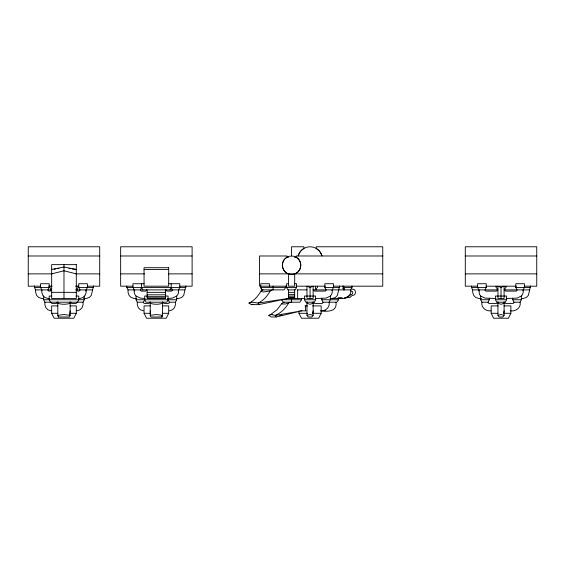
<?xml version="1.0" encoding="UTF-8"?>
<svg xmlns="http://www.w3.org/2000/svg" width="565" height="565" viewBox="0 0 565 565"><rect width="100%" height="100%" fill="white"/><g stroke="black" fill="none" stroke-linecap="round" stroke-linejoin="round"><path stroke-width="0.85" d="M69.756 314.677L70.138 310.828M150.219 301.795L150.219 315.334L150.834 316.986L161.922 316.986L162.077 315.447M312.678 313.137L313.144 310.828M503.641 313.137L504.1 310.828M70.138 301.795L70.138 315.334L69.523 316.986L58.435 316.986L57.821 315.334L57.821 301.795M161.922 316.986L162.536 315.334L162.536 301.795M284.174 302.204L282.027 303.236L281.935 303.998L285.452 303.998L290.714 302.204M344.346 288.277L343.019 288.729L342.665 288.058L343.506 287.938M41.965 290.502A1.229 1.229 0 0 1 41.803 289.887L40.567 287.423L40.567 283.722L49.197 283.722L49.197 287.423L47.961 289.887A1.229 1.229 0 0 0 49.197 291.116A2.401 2.401 0 0 0 50.426 290.954A1.229 1.229 0 0 0 51.041 289.887A3.235 3.235 0 0 0 49.812 287.423L49.812 286.187M77.532 302.204L78.761 299.74L78.761 296.046L76.155 296.046M85.541 290.954A1.229 1.229 0 0 0 86.155 289.887L87.384 287.423L87.384 283.722L78.761 283.722L78.761 287.423L79.997 289.887A1.229 1.229 0 0 1 78.761 291.116A2.401 2.401 0 0 1 77.532 290.954A1.229 1.229 0 0 1 76.911 289.887A3.235 3.235 0 0 1 78.147 287.423L78.147 286.187M70.138 305.898L76.296 305.898L76.296 313.293L73.831 318.222L54.12 318.222L51.655 313.293L51.655 305.898L57.821 305.898M76.911 310.828L79.997 309.804L82.045 307.748L83.076 304.669L83.076 302.204L84.305 299.74L84.305 296.046M83.542 298.511L86.155 298.511L89.235 297.48L91.29 295.431L93.543 285.939M141.596 283.722L141.596 287.423L140.36 289.887A1.229 1.229 0 0 0 141.596 291.116L145.29 291.116A1.229 1.229 0 0 0 146.526 289.887M144.061 283.722L132.973 283.722L132.973 287.423L134.202 289.887L134.202 292.352L134.816 294.4L136.052 296.046L136.052 299.74L137.281 302.204L143.439 302.204L144.675 299.74L144.675 296.046L147.274 296.046M169.931 289.887L171.16 287.423L171.16 283.722M165.481 296.046L168.08 296.046L168.08 299.74L166.852 302.204L145.904 302.204L144.675 299.74M178.392 290.502A1.229 1.229 0 0 0 178.554 289.887L179.783 287.423L179.783 283.722L168.695 283.722M162.536 305.898L168.695 305.898L168.695 313.293L166.237 318.222L146.526 318.222L144.061 313.293L144.061 305.898L150.219 305.898M169.316 310.828L172.396 309.804L174.451 307.748L175.475 304.669L175.475 302.204L176.704 299.74L176.704 296.046L177.94 294.4L178.554 292.352L178.554 289.887M176.817 298.511L178.554 298.511L181.633 297.48L183.689 295.431L185.949 285.939M294.662 283.722L296.512 283.722L296.512 287.423L295.276 289.887L287.889 289.887L286.653 287.423L286.653 283.722L288.503 283.722M315.609 299.74L314.373 302.204L305.75 302.204L304.521 299.74L304.521 296.046L315.609 296.046L315.609 299.74L304.521 299.74M332.072 290.502A1.229 1.229 0 0 0 332.234 289.887L333.47 287.423L333.47 283.722L324.847 283.722L324.847 287.423L326.076 289.887A1.229 1.229 0 0 1 324.847 291.116L314.988 291.116A1.229 1.229 0 0 1 313.759 289.887M312.622 305.898L321.146 305.898L321.146 313.293L318.688 318.222L301.435 318.222L298.977 313.293L298.977 310.828M321.768 310.828C326.323 310.835 330.017 306.753 329.155 302.204L330.391 299.74L330.391 296.046L331.62 294.4L332.234 292.352L332.234 289.887M339.629 285.939L337.369 295.431L335.32 297.48L332.234 298.511M341.479 298.511C346.296 298.716 351.84 295.333 350.717 289.887L351.953 287.423L351.953 285.939M479.459 290.954A1.229 1.229 0 0 1 478.845 289.887L477.616 287.423L477.616 283.722L486.239 283.722L486.239 287.423L485.003 289.887A1.229 1.229 0 0 0 486.239 291.116L496.091 291.116A1.229 1.229 0 0 0 497.327 289.887A3.235 3.235 0 0 0 496.091 287.423L496.091 286.187M478.845 289.887L479.459 294.4L480.695 296.046L480.695 299.74L481.924 302.204L488.089 302.204L489.318 299.74L489.318 298.264M506.565 299.74L505.336 302.204L496.713 302.204L495.477 299.74L495.477 296.046L506.565 296.046L506.565 299.74L495.477 299.74M504.022 305.898L510.88 305.898L510.88 313.293L508.415 318.222L493.626 318.222L491.169 313.293L491.169 305.898L498.019 305.898M523.035 290.502A1.229 1.229 0 0 0 523.197 289.887L524.433 287.423L524.433 283.722L515.803 283.722L515.803 287.423L517.039 289.887A1.229 1.229 0 0 1 515.803 291.116L505.95 291.116A1.229 1.229 0 0 1 504.715 289.887A3.235 3.235 0 0 1 505.95 287.423L505.95 286.187M510.124 310.828C515.337 311.774 521.283 308.003 520.118 302.204L521.347 299.74L521.347 296.046L522.583 294.4L523.197 292.352L523.197 289.887M521.46 298.511L523.197 298.511L526.276 297.48L528.332 295.431L530.591 285.939M263.085 289.887L261.108 290.911C258.29 295.982 254.292 300.587 248.967 303.094L251.411 304.62L258.819 304.62L287.691 298.511L258.12 303.094L252.633 302.204L248.967 303.094M272.231 289.887L270.254 290.911C267.443 295.982 263.438 300.587 258.12 303.094L258.819 304.62M282.027 303.236L276.906 309.881L270.776 314.444M288.56 303.236C285.431 308.441 280.982 313.003 275.332 315.425L271.108 314.528L268.799 315.425L271.327 316.986L276.115 316.986L301.816 310.828L275.332 315.425L276.115 316.986M285.735 286.187L285.735 287.423L283.99 289.887L262.209 289.887L260.472 287.423L260.472 286.187M301.597 299.74L299.86 302.204L283.305 302.204L281.561 299.74L301.597 299.74L301.597 298.511M338.562 298.511L338.562 299.74L336.818 302.204L329.324 302.204M313.144 301.795L313.144 315.334L311.908 316.986L308.215 316.986L306.979 315.334L306.979 301.795M504.1 301.795L504.1 315.334L502.871 316.986L499.17 316.986L497.942 315.334L497.942 301.795M330.214 298.511L341.606 298.511L342.475 297.988M288.644 257.23L286.964 257.23C279.965 260.903 281.483 272.415 289.188 274.152M176.704 296.046L172.396 298.101L167.586 298.511M330.391 296.046L326.076 298.101L315.51 298.511M521.347 296.046L517.039 298.101L506.198 298.511M313.144 303.236L310.065 304.274L306.979 303.236M504.1 303.236L501.021 304.274L497.942 303.236M343.464 289.937L344.594 289.273M347.567 297.465L344.466 298.405M306.979 315.334L310.065 314.528L313.144 315.334M497.942 315.334L501.021 314.528L504.1 315.334M268.799 315.425L270.169 314.79M310.065 287.423L313.144 286.187L313.144 298.511L306.979 298.511L306.979 286.187L310.065 287.423L310.065 298.511M501.021 287.423L504.1 286.187L504.1 298.511L497.942 298.511L497.942 286.187L501.021 287.423L501.021 298.511M324.183 310.828L325.581 310.418M57.821 315.334L63.979 314.528L70.138 315.334M150.219 315.334L156.378 314.528L162.536 315.334M279.675 315.715L282.189 315.079M51.655 273.87L63.979 270.79L76.296 273.87M270.254 290.911L263.686 291.95L261.743 291.681L261.108 290.911M251.411 304.62L253.106 304.238M51.655 269.427L63.979 267.026L76.296 269.427M54.12 269.187L55.765 268.94M57.404 268.693L59.05 268.446M341.069 298.038L338.025 298.038M347.821 296.413L349.855 295.728L350.674 294.52C353.266 295.227 353.648 290.77 350.971 291.017L350.66 290.488M337.912 298.179L341.712 298.023M338.421 298.355L342.256 298.264M28.25 255.987L99.708 255.987M120.649 255.987L192.107 255.987M382.752 255.987L296.201 255.987L296.201 257.23C302.847 260.705 301.943 271.687 294.718 273.848L294.662 286.187L288.503 286.187L288.503 273.87M465.292 255.987L536.75 255.987M294.52 257.23L296.201 257.23M144.061 269.554L168.695 269.554M28.25 273.87L52.072 273.87M75.887 273.87L99.708 273.87M120.649 273.87L144.471 273.87M168.285 273.87L192.107 273.87M259.547 273.87L382.752 273.87M465.292 273.87L536.75 273.87M40.602 286.187L28.25 286.187L28.25 246.778L99.708 246.778L99.708 286.187L87.356 286.187M48.541 286.187L52.072 286.187M75.569 286.187L78.535 286.187M133.001 286.187L120.649 286.187L120.649 246.778L192.107 246.778L192.107 286.187L179.755 286.187M286.836 286.187L259.547 286.187L259.547 255.987L286.964 255.987L286.964 257.23A9.238 9.238 0 0 0 286.964 273.234A9.238 9.238 0 0 0 300.82 265.232A9.238 9.238 0 0 0 286.964 257.23M296.152 286.187L325.553 286.187M333.47 286.187L382.752 286.187L382.752 246.778L316.223 246.778L316.223 248.43L318.773 250.387L320.729 252.936L321.958 255.91A12.317 12.317 0 0 0 298.165 255.91L299.394 252.936L301.35 250.387L303.899 248.43L303.899 246.778L291.582 246.778L291.582 255.91M477.644 286.187L465.292 286.187L465.292 246.778L536.75 246.778L536.75 286.187L524.398 286.187M485.978 286.187L516.459 286.187M34.409 285.939L34.409 287.423L49.197 287.423M78.761 287.423L93.543 287.423M126.807 285.939L126.807 287.423L185.949 287.423M260.472 287.423L285.735 287.423M286.653 287.423L296.512 287.423M324.847 287.423L339.629 287.423M343.322 285.939L343.322 287.423L351.953 287.423M471.457 285.939L471.457 287.423L486.239 287.423M515.803 287.423L530.591 287.423M34.409 287.423L35.644 289.887L51.366 289.887M75.717 289.887L92.314 289.887M126.807 287.423L128.043 289.887L184.713 289.887M297.197 289.887L306.788 289.887M312.876 289.887L350.717 289.887M471.457 287.423L472.686 289.887L497.977 289.887M504.065 289.887L529.356 289.887M165.616 291.116L165.312 289.887M51.655 292.352L76.296 292.352M147.14 292.352L165.616 292.352M288.503 292.352L294.662 292.352M288.503 294.4L294.662 294.4M147.14 294.81L165.616 294.81M51.803 296.046L49.197 296.046L49.197 299.74L50.426 302.204M288.503 296.046L294.662 296.046M147.14 296.66L165.616 296.66M288.503 297.275L294.662 297.275M147.14 297.896L165.616 297.896M288.503 298.101L294.662 298.101M43.54 298.511L41.803 298.511L38.724 297.48L36.669 295.431L35.644 292.352L35.644 289.887M49.692 298.511L47.961 298.511L44.882 297.48L42.827 295.431L41.803 292.352L41.803 289.887M78.26 298.511L79.997 298.511L83.076 297.48L85.124 295.431L86.155 292.352L86.155 289.887M136.808 298.511L134.202 298.511L131.122 297.48L129.067 295.431L128.043 292.352L128.043 289.887M145.17 298.511L140.36 298.101L136.052 296.046M286.575 298.511L305.086 298.511M481.458 298.511L478.845 298.511L475.765 297.48L473.71 295.431L472.686 292.352L472.686 289.887M496.091 298.511L485.003 298.101L480.695 296.046M43.653 296.046L43.653 299.74L84.305 299.74M136.052 299.74L176.704 299.74M321.768 298.264L321.768 299.74L338.562 299.74M480.695 299.74L489.318 299.74M512.723 298.264L512.723 299.74L521.347 299.74M43.653 299.74L44.882 302.204L83.076 302.204M163.151 302.204A1.229 1.229 0 0 0 164.387 303.44L168.08 303.44A1.229 1.229 0 0 0 169.316 302.204L175.475 302.204M313.759 302.204A1.229 1.229 0 0 0 314.988 303.44L321.768 303.44A1.229 1.229 0 0 0 322.996 302.204L329.155 302.204M504.715 302.204A1.229 1.229 0 0 0 505.95 303.44L512.723 303.44A1.229 1.229 0 0 0 513.959 302.204L520.118 302.204M304.945 305.898L307.501 305.898M300.608 310.828L306.195 310.828M320.207 310.828C327.114 311.711 337.566 312.05 335.949 302.204M491.049 310.828C486.034 311.562 480.85 307.551 481.924 302.204M51.655 313.293L57.821 313.293M70.138 313.293L76.296 313.293M144.061 313.293L150.219 313.293M162.536 313.293L168.695 313.293M298.977 313.293L307.501 313.293M312.622 313.293L321.146 313.293M491.169 313.293L498.019 313.293M504.022 313.293L510.88 313.293M342.581 286.187L343.93 286.702M271.108 314.528L272.062 314.585M68.909 268.446L70.547 268.693M72.193 268.94L76.296 269.554M344.897 297.684L346.804 297.225L349.855 297.515L352.157 295.453C356.579 295.961 356.579 288.63 352.157 289.139L351.253 288.376M143.439 310.828L140.36 309.804L138.312 307.748L137.281 304.669L137.281 302.204M51.041 310.828L47.961 309.804L45.906 307.748L44.882 304.669L44.882 302.204M512.723 299.74L513.959 302.204M343.322 287.423L344.558 289.887M321.768 299.74L322.996 302.204M260.783 287.423L262.012 289.887M171.16 287.423L172.396 289.887A1.229 1.229 0 0 1 171.16 291.116L167.466 291.116A1.229 1.229 0 0 1 166.237 289.887M168.08 299.74L169.316 302.204M141.596 287.423L142.825 289.887M150.219 310.828L150.601 314.677M58.28 315.447L58.435 316.986M317.452 286.187L317.452 287.423A3.235 3.235 0 0 0 316.223 289.887M315.51 286.187L315.51 289.711M305.51 305.898L305.51 310.828M297.649 289.887L297.649 298.511M294.662 289.887L294.662 298.511M291.582 298.511L291.582 302.204M288.503 289.887L288.503 298.511M273.1 286.187L273.1 289.887M269.406 286.681L269.406 283.722L260.783 283.722L260.783 286.681M165.616 289.887L165.616 298.511L147.14 298.511L147.14 289.887M63.979 264.632L63.979 298.511M162.536 303.236A8.906 3.736 0 0 1 150.219 303.236M134.816 290.954A1.229 1.229 0 0 1 134.202 289.887M143.439 302.204A1.229 1.229 0 0 0 144.675 303.44L148.369 303.44A1.229 1.229 0 0 0 149.605 302.204M70.138 303.236A8.906 3.736 0 0 1 57.814 303.236M51.041 302.204A1.229 1.229 0 0 0 52.277 303.44L55.97 303.44A1.229 1.229 0 0 0 57.199 302.204M76.911 302.204A1.229 1.229 0 0 1 75.682 303.44L71.988 303.44A1.229 1.229 0 0 1 70.752 302.204M488.089 302.204A1.229 1.229 0 0 0 489.318 303.44L496.091 303.44A1.229 1.229 0 0 0 497.327 302.204M76.296 264.632L51.655 264.632L51.655 298.511L76.296 298.511L76.296 264.632M168.695 267.711L144.061 267.711L144.061 286.187L168.695 286.187L168.695 267.711"/></g></svg>
